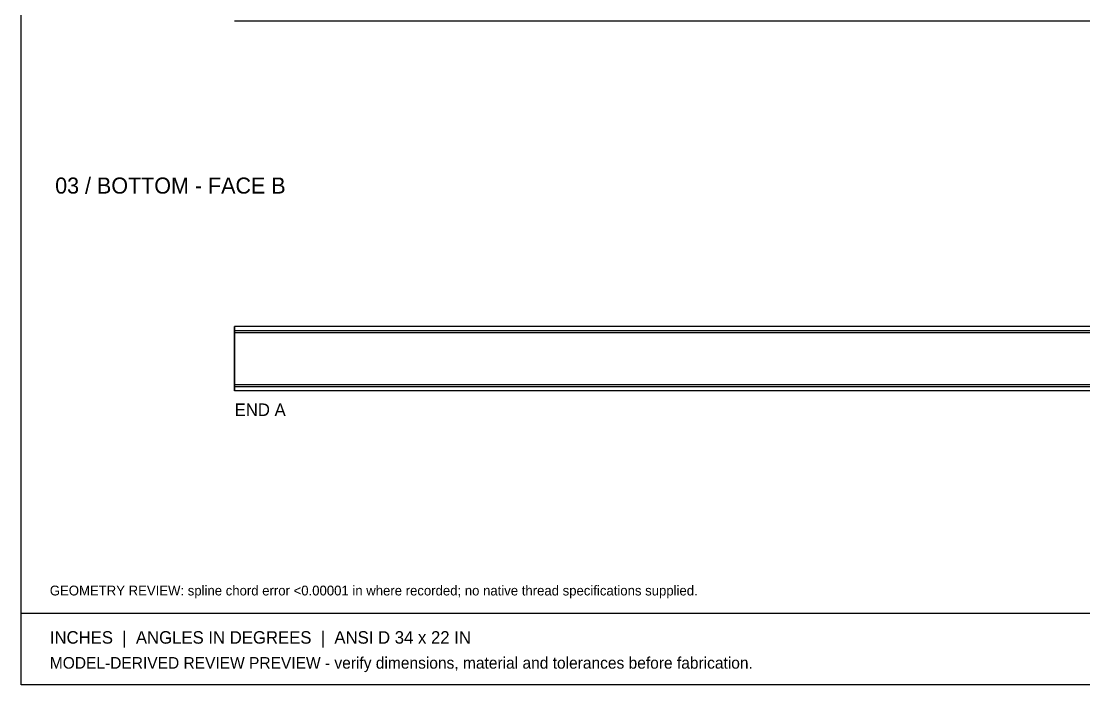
# Model space of a CAD drawing. Header units: inches. Extents: x 2 to 134, y 2 to 86.
# Drawn here: x 1.9 to 68, y 1.9 to 43.2 of the extents above; entities that cross this region are included whole.
import ezdxf

# ---------------------------------------------------------------- set-up
doc = ezdxf.new("R2010")
doc.units = ezdxf.units.IN
doc.header["$MEASUREMENT"] = 0

msp = doc.modelspace()

# ---------------------------------------------------------------- linework, layer by layer
at = {"layer": 'OUTLINE'}
for p, q in [((1.889, 1.889), (1.889, 86.111)), ((94.833, 43.167), (15.167, 43.167)), ((94.833, 43.167), (15.167, 43.167)), ((15.167, 24.166), (15.167, 24.167)), ((15.167, 24.167), (15.167, 24.167)), ((94.833, 24.167), (15.167, 24.167)), ((94.833, 24.167), (15.167, 24.167)), ((15.167, 24.167), (15.167, 24.167)), ((15.167, 24.167), (15.167, 24.166)), ((15.167, 24.165), (15.167, 24.166)), ((15.167, 24.166), (15.167, 24.166)), ((15.167, 24.166), (15.167, 24.166)), ((15.167, 24.166), (15.167, 24.165)), ((15.167, 24.164), (15.167, 24.165)), ((15.167, 24.165), (15.167, 24.164)), ((15.167, 24.163), (15.167, 24.164)), ((15.167, 24.164), (15.167, 24.163)), ((15.167, 24.161), (15.167, 24.163)), ((15.167, 24.163), (15.167, 24.161)), ((15.167, 24.159), (15.167, 24.161)), ((15.167, 24.161), (15.167, 24.159)), ((15.167, 24.158), (15.167, 24.159)), ((15.167, 24.159), (15.167, 24.158)), ((15.167, 24.155), (15.167, 24.158)), ((15.167, 24.158), (15.167, 24.155)), ((15.167, 24.153), (15.167, 24.155)), ((15.167, 24.155), (15.167, 24.153)), ((15.167, 24.151), (15.167, 24.153)), ((15.167, 24.153), (15.167, 24.151)), ((15.167, 24.148), (15.167, 24.151)), ((15.167, 24.151), (15.167, 24.148)), ((15.167, 24.145), (15.167, 24.148)), ((15.167, 24.148), (15.167, 24.145)), ((15.167, 24.142), (15.167, 24.145)), ((15.167, 24.145), (15.167, 24.142)), ((15.167, 24.138), (15.167, 24.142)), ((15.167, 24.142), (15.167, 24.138)), ((15.167, 24.134), (15.167, 24.138)), ((15.167, 24.138), (15.167, 24.134)), ((15.167, 24.131), (15.167, 24.134)), ((15.167, 24.134), (15.167, 24.131)), ((15.167, 24.127), (15.167, 24.131)), ((15.167, 24.131), (15.167, 24.127)), ((15.167, 24.122), (15.167, 24.127)), ((15.167, 24.127), (15.167, 24.122)), ((15.167, 24.118), (15.167, 24.122)), ((15.167, 24.122), (15.167, 24.118)), ((15.167, 24.113), (15.167, 24.118)), ((15.167, 24.118), (15.167, 24.113)), ((15.167, 24.108), (15.167, 24.113)), ((15.167, 24.113), (15.167, 24.108)), ((15.167, 24.103), (15.167, 24.108)), ((15.167, 24.108), (15.167, 24.103)), ((15.167, 24.098), (15.167, 24.103)), ((15.167, 24.103), (15.167, 24.098)), ((15.167, 24.093), (15.167, 24.098)), ((15.167, 24.098), (15.167, 24.093)), ((15.167, 24.087), (15.167, 24.093)), ((15.167, 24.093), (15.167, 24.087)), ((15.167, 24.082), (15.167, 24.087)), ((15.167, 24.087), (15.167, 24.082)), ((15.167, 24.076), (15.167, 24.082)), ((15.167, 24.082), (15.167, 24.076)), ((15.167, 24.07), (15.167, 24.076)), ((15.167, 24.076), (15.167, 24.07)), ((15.167, 24.063), (15.167, 24.07)), ((15.167, 24.07), (15.167, 24.063)), ((15.167, 24.057), (15.167, 24.063)), ((15.167, 24.063), (15.167, 24.057)), ((15.167, 24.05), (15.167, 24.057)), ((15.167, 24.057), (15.167, 24.05)), ((15.167, 24.044), (15.167, 24.05)), ((15.167, 24.05), (15.167, 24.044)), ((15.167, 24.037), (15.167, 24.044)), ((15.167, 24.044), (15.167, 24.037)), ((15.167, 24.03), (15.167, 24.037)), ((15.167, 24.037), (15.167, 24.03)), ((15.167, 24.022), (15.167, 24.03)), ((15.167, 24.03), (15.167, 24.022)), ((15.167, 24.015), (15.167, 24.022)), ((15.167, 24.022), (15.167, 24.015)), ((15.167, 24.008), (15.167, 24.015)), ((15.167, 24.015), (15.167, 24.008)), ((15.167, 24), (15.167, 24.008)), ((15.167, 24.008), (15.167, 24)), ((15.167, 23.992), (15.167, 24)), ((15.167, 24), (15.167, 23.992)), ((15.167, 23.984), (15.167, 23.992)), ((15.167, 23.992), (15.167, 23.984)), ((15.167, 23.977), (15.167, 23.984)), ((15.167, 23.984), (15.167, 23.977)), ((15.167, 23.968), (15.167, 23.977)), ((15.167, 23.977), (15.167, 23.968)), ((15.167, 23.96), (15.167, 23.968)), ((15.167, 23.968), (15.167, 23.96)), ((15.167, 23.952), (15.167, 23.96)), ((15.167, 23.96), (15.167, 23.952)), ((15.167, 23.944), (15.167, 23.952)), ((15.167, 23.952), (15.167, 23.944)), ((15.167, 23.935), (15.167, 23.944)), ((15.167, 23.944), (15.167, 23.935)), ((15.167, 23.927), (15.167, 23.935)), ((15.167, 23.935), (15.167, 23.927)), ((15.167, 23.918), (15.167, 23.927)), ((15.167, 23.927), (15.167, 23.918)), ((15.167, 23.909), (15.167, 23.918)), ((15.167, 23.918), (15.167, 23.909)), ((94.833, 23.917), (15.167, 23.917)), ((15.167, 23.916), (15.167, 23.917)), ((15.167, 23.917), (15.167, 23.917)), ((15.167, 23.917), (15.167, 23.917)), ((94.833, 23.917), (15.167, 23.917)), ((15.167, 23.917), (15.167, 23.917)), ((15.167, 23.917), (15.167, 23.917)), ((15.167, 23.917), (15.167, 23.916)), ((15.167, 23.915), (15.167, 23.916)), ((15.167, 23.916), (15.167, 23.916)), ((15.167, 23.916), (15.167, 23.916)), ((15.167, 23.916), (15.167, 23.916)), ((15.167, 23.916), (15.167, 23.916)), ((15.167, 23.916), (15.167, 23.915)), ((15.167, 23.914), (15.167, 23.915)), ((15.167, 23.915), (15.167, 23.915)), ((15.167, 23.915), (15.167, 23.915)), ((15.167, 23.915), (15.167, 23.914)), ((15.167, 23.913), (15.167, 23.914)), ((15.167, 23.914), (15.167, 23.914)), ((15.167, 23.914), (15.167, 23.914)), ((15.167, 23.914), (15.167, 23.913)), ((15.167, 23.912), (15.167, 23.913)), ((15.167, 23.913), (15.167, 23.912)), ((15.167, 23.911), (15.167, 23.912)), ((15.167, 23.912), (15.167, 23.911)), ((15.167, 23.91), (15.167, 23.911)), ((15.167, 23.911), (15.167, 23.91)), ((15.167, 23.909), (15.167, 23.91)), ((15.167, 23.91), (15.167, 23.909)), ((15.167, 23.901), (15.167, 23.909)), ((15.167, 23.908), (15.167, 23.909)), ((15.167, 23.909), (15.167, 23.901)), ((15.167, 23.909), (15.167, 23.908)), ((15.167, 23.907), (15.167, 23.908)), ((15.167, 23.908), (15.167, 23.907)), ((15.167, 23.906), (15.167, 23.907)), ((15.167, 23.907), (15.167, 23.906)), ((15.167, 23.905), (15.167, 23.906)), ((15.167, 23.906), (15.167, 23.905)), ((15.167, 23.903), (15.167, 23.905)), ((15.167, 23.905), (15.167, 23.903)), ((15.167, 23.902), (15.167, 23.903)), ((15.167, 23.903), (15.167, 23.902)), ((15.167, 23.9), (15.167, 23.902)), ((15.167, 23.902), (15.167, 23.9)), ((15.167, 23.892), (15.167, 23.901)), ((15.167, 23.901), (15.167, 23.892)), ((15.167, 23.899), (15.167, 23.9)), ((15.167, 23.9), (15.167, 23.899)), ((15.167, 23.897), (15.167, 23.899)), ((15.167, 23.899), (15.167, 23.897)), ((15.167, 23.896), (15.167, 23.897)), ((15.167, 23.897), (15.167, 23.896)), ((15.167, 23.894), (15.167, 23.896)), ((15.167, 23.896), (15.167, 23.894)), ((15.167, 23.892), (15.167, 23.894)), ((15.167, 23.894), (15.167, 23.892)), ((15.167, 23.883), (15.167, 23.892)), ((15.167, 23.89), (15.167, 23.892)), ((15.167, 23.892), (15.167, 23.883)), ((15.167, 23.892), (15.167, 23.89)), ((15.167, 23.888), (15.167, 23.89)), ((15.167, 23.89), (15.167, 23.888)), ((15.167, 23.886), (15.167, 23.888)), ((15.167, 23.888), (15.167, 23.886)), ((15.167, 23.884), (15.167, 23.886)), ((15.167, 23.886), (15.167, 23.884)), ((15.167, 23.882), (15.167, 23.884)), ((15.167, 23.884), (15.167, 23.882)), ((15.167, 23.874), (15.167, 23.883)), ((15.167, 23.883), (15.167, 23.874)), ((15.167, 23.88), (15.167, 23.882)), ((15.167, 23.882), (15.167, 23.88)), ((15.167, 23.878), (15.167, 23.88)), ((15.167, 23.88), (15.167, 23.878)), ((15.167, 23.876), (15.167, 23.878)), ((15.167, 23.878), (15.167, 23.876)), ((15.167, 23.873), (15.167, 23.876)), ((15.167, 23.876), (15.167, 23.873)), ((15.167, 23.865), (15.167, 23.874)), ((15.167, 23.874), (15.167, 23.865)), ((15.167, 23.871), (15.167, 23.873)), ((15.167, 23.873), (15.167, 23.871)), ((15.167, 23.869), (15.167, 23.871)), ((15.167, 23.871), (15.167, 23.869)), ((15.167, 23.866), (15.167, 23.869)), ((15.167, 23.869), (15.167, 23.866)), ((15.167, 23.864), (15.167, 23.866)), ((15.167, 23.866), (15.167, 23.864)), ((15.167, 23.856), (15.167, 23.865)), ((15.167, 23.865), (15.167, 23.856)), ((15.167, 23.861), (15.167, 23.864)), ((15.167, 23.864), (15.167, 23.861)), ((15.167, 23.859), (15.167, 23.861)), ((15.167, 23.861), (15.167, 23.859)), ((15.167, 23.856), (15.167, 23.859)), ((15.167, 23.859), (15.167, 23.856)), ((15.167, 23.847), (15.167, 23.856)), ((15.167, 23.853), (15.167, 23.856)), ((15.167, 23.856), (15.167, 23.847)), ((15.167, 23.856), (15.167, 23.853)), ((15.167, 23.851), (15.167, 23.853)), ((15.167, 23.853), (15.167, 23.851)), ((15.167, 23.848), (15.167, 23.851)), ((15.167, 23.851), (15.167, 23.848)), ((15.167, 23.845), (15.167, 23.848)), ((15.167, 23.848), (15.167, 23.845)), ((15.167, 23.838), (15.167, 23.847)), ((15.167, 23.847), (15.167, 23.838)), ((15.167, 23.842), (15.167, 23.845)), ((15.167, 23.845), (15.167, 23.842)), ((15.167, 23.84), (15.167, 23.842)), ((15.167, 23.842), (15.167, 23.84)), ((15.167, 23.837), (15.167, 23.84)), ((15.167, 23.84), (15.167, 23.837)), ((15.167, 23.828), (15.167, 23.838)), ((15.167, 23.838), (15.167, 23.828)), ((15.167, 23.834), (15.167, 23.837)), ((15.167, 23.837), (15.167, 23.834)), ((15.167, 23.831), (15.167, 23.834)), ((15.167, 23.834), (15.167, 23.831)), ((15.167, 23.828), (15.167, 23.831)), ((15.167, 23.831), (15.167, 23.828)), ((15.167, 23.819), (15.167, 23.828)), ((15.167, 23.825), (15.167, 23.828)), ((15.167, 23.828), (15.167, 23.819)), ((15.167, 23.828), (15.167, 23.825)), ((15.167, 23.822), (15.167, 23.825)), ((15.167, 23.825), (15.167, 23.822)), ((15.167, 23.819), (15.167, 23.822)), ((15.167, 23.822), (15.167, 23.819)), ((15.167, 23.81), (15.167, 23.819)), ((15.167, 23.816), (15.167, 23.819)), ((15.167, 23.819), (15.167, 23.81)), ((15.167, 23.819), (15.167, 23.816)), ((15.167, 23.813), (15.167, 23.816)), ((15.167, 23.816), (15.167, 23.813)), ((15.167, 23.81), (15.167, 23.813)), ((15.167, 23.813), (15.167, 23.81)), ((15.167, 23.801), (15.167, 23.81)), ((15.167, 23.807), (15.167, 23.81)), ((15.167, 23.81), (15.167, 23.801)), ((15.167, 23.81), (15.167, 23.807)), ((15.167, 23.804), (15.167, 23.807)), ((15.167, 23.807), (15.167, 23.804)), ((15.167, 23.801), (15.167, 23.804)), ((15.167, 23.804), (15.167, 23.801)), ((15.167, 23.792), (15.167, 23.801)), ((15.167, 23.798), (15.167, 23.801)), ((15.167, 23.801), (15.167, 23.792)), ((15.167, 23.801), (15.167, 23.798)), ((15.167, 23.795), (15.167, 23.798)), ((15.167, 23.798), (15.167, 23.795)), ((15.167, 23.792), (15.167, 23.795)), ((15.167, 23.795), (15.167, 23.792)), ((15.167, 23.792), (15.167, 20.542)), ((94.833, 23.792), (15.167, 23.792)), ((94.833, 23.792), (15.167, 23.792)), ((94.833, 23.792), (15.167, 23.792)), ((15.167, 20.542), (15.167, 23.792)), ((15.167, 23.792), (15.167, 20.542)), ((94.833, 23.792), (15.167, 23.792)), ((15.167, 20.542), (15.167, 23.792)), ((94.833, 20.542), (15.167, 20.542)), ((15.167, 20.542), (15.167, 20.532)), ((94.833, 20.542), (15.167, 20.542)), ((94.833, 20.542), (15.167, 20.542)), ((15.167, 20.539), (15.167, 20.542)), ((15.167, 20.542), (15.167, 20.539)), ((15.167, 20.532), (15.167, 20.542)), ((94.833, 20.542), (15.167, 20.542)), ((15.167, 20.536), (15.167, 20.539)), ((15.167, 20.539), (15.167, 20.536)), ((15.167, 20.532), (15.167, 20.536)), ((15.167, 20.536), (15.167, 20.532)), ((15.167, 20.532), (15.167, 20.523)), ((15.167, 20.529), (15.167, 20.532)), ((15.167, 20.532), (15.167, 20.529)), ((15.167, 20.523), (15.167, 20.532)), ((15.167, 20.526), (15.167, 20.529)), ((15.167, 20.529), (15.167, 20.526)), ((15.167, 20.523), (15.167, 20.526)), ((15.167, 20.526), (15.167, 20.523)), ((15.167, 20.523), (15.167, 20.514)), ((15.167, 20.52), (15.167, 20.523)), ((15.167, 20.523), (15.167, 20.52)), ((15.167, 20.514), (15.167, 20.523)), ((15.167, 20.517), (15.167, 20.52)), ((15.167, 20.52), (15.167, 20.517)), ((15.167, 20.514), (15.167, 20.517)), ((15.167, 20.517), (15.167, 20.514)), ((15.167, 20.514), (15.167, 20.505)), ((15.167, 20.511), (15.167, 20.514)), ((15.167, 20.514), (15.167, 20.511)), ((15.167, 20.505), (15.167, 20.514)), ((15.167, 20.508), (15.167, 20.511)), ((15.167, 20.511), (15.167, 20.508)), ((15.167, 20.505), (15.167, 20.508)), ((15.167, 20.508), (15.167, 20.505)), ((15.167, 20.505), (15.167, 20.496)), ((15.167, 20.502), (15.167, 20.505)), ((15.167, 20.505), (15.167, 20.502)), ((15.167, 20.496), (15.167, 20.505)), ((15.167, 20.5), (15.167, 20.502)), ((15.167, 20.502), (15.167, 20.5)), ((15.167, 20.497), (15.167, 20.5)), ((15.167, 20.5), (15.167, 20.497)), ((15.167, 20.494), (15.167, 20.497)), ((15.167, 20.497), (15.167, 20.494)), ((15.167, 20.496), (15.167, 20.487)), ((15.167, 20.487), (15.167, 20.496)), ((15.167, 20.491), (15.167, 20.494)), ((15.167, 20.494), (15.167, 20.491)), ((15.167, 20.488), (15.167, 20.491)), ((15.167, 20.491), (15.167, 20.488)), ((15.167, 20.485), (15.167, 20.488)), ((15.167, 20.488), (15.167, 20.485)), ((15.167, 20.487), (15.167, 20.478)), ((15.167, 20.478), (15.167, 20.487)), ((15.167, 20.483), (15.167, 20.485)), ((15.167, 20.485), (15.167, 20.483)), ((15.167, 20.48), (15.167, 20.483)), ((15.167, 20.483), (15.167, 20.48)), ((15.167, 20.477), (15.167, 20.48)), ((15.167, 20.48), (15.167, 20.477)), ((15.167, 20.478), (15.167, 20.469)), ((15.167, 20.469), (15.167, 20.478)), ((15.167, 20.475), (15.167, 20.477)), ((15.167, 20.477), (15.167, 20.475)), ((15.167, 20.472), (15.167, 20.475)), ((15.167, 20.475), (15.167, 20.472)), ((15.167, 20.47), (15.167, 20.472)), ((15.167, 20.472), (15.167, 20.47)), ((15.167, 20.467), (15.167, 20.47)), ((15.167, 20.47), (15.167, 20.467)), ((15.167, 20.469), (15.167, 20.46)), ((15.167, 20.46), (15.167, 20.469)), ((15.167, 20.465), (15.167, 20.467)), ((15.167, 20.467), (15.167, 20.465)), ((15.167, 20.462), (15.167, 20.465)), ((15.167, 20.465), (15.167, 20.462)), ((15.167, 20.46), (15.167, 20.462)), ((15.167, 20.462), (15.167, 20.46)), ((15.167, 20.46), (15.167, 20.451)), ((15.167, 20.458), (15.167, 20.46)), ((15.167, 20.46), (15.167, 20.458)), ((15.167, 20.451), (15.167, 20.46)), ((15.167, 20.455), (15.167, 20.458)), ((15.167, 20.458), (15.167, 20.455)), ((15.167, 20.453), (15.167, 20.455)), ((15.167, 20.455), (15.167, 20.453)), ((15.167, 20.451), (15.167, 20.453)), ((15.167, 20.453), (15.167, 20.451)), ((15.167, 20.451), (15.167, 20.442)), ((15.167, 20.449), (15.167, 20.451)), ((15.167, 20.451), (15.167, 20.449)), ((15.167, 20.442), (15.167, 20.451)), ((15.167, 20.447), (15.167, 20.449)), ((15.167, 20.449), (15.167, 20.447)), ((15.167, 20.445), (15.167, 20.447)), ((15.167, 20.447), (15.167, 20.445)), ((15.167, 20.443), (15.167, 20.445)), ((15.167, 20.445), (15.167, 20.443)), ((15.167, 20.441), (15.167, 20.443)), ((15.167, 20.443), (15.167, 20.441)), ((15.167, 20.442), (15.167, 20.433)), ((15.167, 20.433), (15.167, 20.442)), ((15.167, 20.439), (15.167, 20.441)), ((15.167, 20.441), (15.167, 20.439)), ((15.167, 20.438), (15.167, 20.439)), ((15.167, 20.439), (15.167, 20.438)), ((15.167, 20.436), (15.167, 20.438)), ((15.167, 20.438), (15.167, 20.436)), ((15.167, 20.434), (15.167, 20.436)), ((15.167, 20.436), (15.167, 20.434)), ((15.167, 20.433), (15.167, 20.434)), ((15.167, 20.434), (15.167, 20.433)), ((15.167, 20.433), (15.167, 20.424)), ((15.167, 20.431), (15.167, 20.433)), ((15.167, 20.433), (15.167, 20.431)), ((15.167, 20.424), (15.167, 20.433)), ((15.167, 20.43), (15.167, 20.431)), ((15.167, 20.431), (15.167, 20.43)), ((15.167, 20.429), (15.167, 20.43)), ((15.167, 20.43), (15.167, 20.429)), ((15.167, 20.427), (15.167, 20.429)), ((15.167, 20.429), (15.167, 20.427)), ((15.167, 20.426), (15.167, 20.427)), ((15.167, 20.427), (15.167, 20.426)), ((15.167, 20.425), (15.167, 20.426)), ((15.167, 20.426), (15.167, 20.425)), ((15.167, 20.424), (15.167, 20.425)), ((15.167, 20.425), (15.167, 20.424)), ((15.167, 20.424), (15.167, 20.415)), ((15.167, 20.423), (15.167, 20.424)), ((15.167, 20.424), (15.167, 20.423)), ((15.167, 20.415), (15.167, 20.424)), ((15.167, 20.422), (15.167, 20.423)), ((15.167, 20.423), (15.167, 20.422)), ((15.167, 20.421), (15.167, 20.422)), ((15.167, 20.422), (15.167, 20.421)), ((15.167, 20.42), (15.167, 20.421)), ((15.167, 20.421), (15.167, 20.42)), ((15.167, 20.419), (15.167, 20.42)), ((15.167, 20.42), (15.167, 20.42)), ((15.167, 20.42), (15.167, 20.42)), ((15.167, 20.42), (15.167, 20.419)), ((15.167, 20.418), (15.167, 20.419)), ((15.167, 20.419), (15.167, 20.419)), ((15.167, 20.419), (15.167, 20.419)), ((15.167, 20.419), (15.167, 20.418)), ((15.167, 20.417), (15.167, 20.418)), ((15.167, 20.418), (15.167, 20.418)), ((15.167, 20.418), (15.167, 20.418)), ((15.167, 20.418), (15.167, 20.417)), ((94.833, 20.417), (15.167, 20.417)), ((15.167, 20.417), (15.167, 20.417)), ((15.167, 20.417), (15.167, 20.417)), ((15.167, 20.417), (15.167, 20.417)), ((15.167, 20.417), (15.167, 20.417)), ((94.833, 20.417), (15.167, 20.417)), ((15.167, 20.417), (15.167, 20.417)), ((15.167, 20.417), (15.167, 20.417)), ((15.167, 20.417), (15.167, 20.417)), ((15.167, 20.417), (15.167, 20.417)), ((15.167, 20.415), (15.167, 20.407)), ((15.167, 20.407), (15.167, 20.415)), ((15.167, 20.407), (15.167, 20.398)), ((15.167, 20.398), (15.167, 20.407)), ((15.167, 20.398), (15.167, 20.39)), ((15.167, 20.39), (15.167, 20.398)), ((15.167, 20.39), (15.167, 20.381)), ((15.167, 20.381), (15.167, 20.39)), ((15.167, 20.381), (15.167, 20.373)), ((15.167, 20.373), (15.167, 20.381)), ((15.167, 20.373), (15.167, 20.365)), ((15.167, 20.365), (15.167, 20.373)), ((15.167, 20.365), (15.167, 20.357)), ((15.167, 20.357), (15.167, 20.365)), ((15.167, 20.357), (15.167, 20.349)), ((15.167, 20.349), (15.167, 20.357)), ((15.167, 20.349), (15.167, 20.341)), ((15.167, 20.341), (15.167, 20.349)), ((15.167, 20.341), (15.167, 20.333)), ((15.167, 20.333), (15.167, 20.341)), ((15.167, 20.333), (15.167, 20.326)), ((15.167, 20.326), (15.167, 20.333)), ((15.167, 20.326), (15.167, 20.318)), ((15.167, 20.318), (15.167, 20.326)), ((15.167, 20.318), (15.167, 20.311)), ((15.167, 20.311), (15.167, 20.318)), ((15.167, 20.311), (15.167, 20.304)), ((15.167, 20.304), (15.167, 20.311)), ((15.167, 20.304), (15.167, 20.297)), ((15.167, 20.297), (15.167, 20.304)), ((15.167, 20.297), (15.167, 20.29)), ((15.167, 20.29), (15.167, 20.297)), ((15.167, 20.29), (15.167, 20.283)), ((15.167, 20.283), (15.167, 20.29)), ((15.167, 20.283), (15.167, 20.277)), ((15.167, 20.277), (15.167, 20.283)), ((15.167, 20.277), (15.167, 20.27)), ((15.167, 20.27), (15.167, 20.277)), ((15.167, 20.27), (15.167, 20.264)), ((15.167, 20.264), (15.167, 20.27)), ((15.167, 20.264), (15.167, 20.258)), ((15.167, 20.258), (15.167, 20.264)), ((15.167, 20.258), (15.167, 20.252)), ((15.167, 20.252), (15.167, 20.258)), ((15.167, 20.252), (15.167, 20.246)), ((15.167, 20.246), (15.167, 20.252)), ((15.167, 20.246), (15.167, 20.24)), ((15.167, 20.24), (15.167, 20.246)), ((15.167, 20.24), (15.167, 20.235)), ((15.167, 20.235), (15.167, 20.24)), ((15.167, 20.235), (15.167, 20.23)), ((15.167, 20.23), (15.167, 20.235)), ((15.167, 20.23), (15.167, 20.225)), ((15.167, 20.225), (15.167, 20.23)), ((15.167, 20.225), (15.167, 20.22)), ((15.167, 20.22), (15.167, 20.225)), ((15.167, 20.22), (15.167, 20.215)), ((15.167, 20.215), (15.167, 20.22)), ((15.167, 20.215), (15.167, 20.211)), ((15.167, 20.211), (15.167, 20.215)), ((15.167, 20.211), (15.167, 20.207)), ((15.167, 20.207), (15.167, 20.211)), ((15.167, 20.207), (15.167, 20.203)), ((15.167, 20.203), (15.167, 20.207)), ((15.167, 20.203), (15.167, 20.199)), ((15.167, 20.199), (15.167, 20.203)), ((15.167, 20.199), (15.167, 20.195)), ((15.167, 20.195), (15.167, 20.199)), ((15.167, 20.195), (15.167, 20.192)), ((15.167, 20.192), (15.167, 20.195)), ((15.167, 20.192), (15.167, 20.189)), ((15.167, 20.189), (15.167, 20.192)), ((15.167, 20.189), (15.167, 20.186)), ((15.167, 20.186), (15.167, 20.189)), ((15.167, 20.186), (15.167, 20.183)), ((15.167, 20.183), (15.167, 20.186)), ((15.167, 20.183), (15.167, 20.18)), ((15.167, 20.18), (15.167, 20.183)), ((15.167, 20.18), (15.167, 20.178)), ((15.167, 20.178), (15.167, 20.18)), ((15.167, 20.178), (15.167, 20.176)), ((15.167, 20.176), (15.167, 20.178)), ((15.167, 20.176), (15.167, 20.174)), ((15.167, 20.174), (15.167, 20.176)), ((15.167, 20.174), (15.167, 20.172)), ((15.167, 20.172), (15.167, 20.174)), ((15.167, 20.172), (15.167, 20.171)), ((15.167, 20.171), (15.167, 20.172)), ((15.167, 20.171), (15.167, 20.169)), ((15.167, 20.169), (15.167, 20.171)), ((15.167, 20.169), (15.167, 20.168)), ((15.167, 20.168), (15.167, 20.169)), ((15.167, 20.168), (15.167, 20.168)), ((15.167, 20.168), (15.167, 20.167)), ((15.167, 20.167), (15.167, 20.168)), ((15.167, 20.168), (15.167, 20.168)), ((15.167, 20.167), (15.167, 20.167)), ((15.167, 20.167), (15.167, 20.167)), ((94.833, 20.167), (15.167, 20.167)), ((15.167, 20.167), (15.167, 20.167)), ((15.167, 20.167), (15.167, 20.167)), ((94.833, 20.167), (15.167, 20.167)), ((1.889, 6.333), (134.111, 6.333)), ((134.111, 1.889), (1.889, 1.889))]:
    msp.add_line(p, q, dxfattribs=at)

# ---------------------------------------------------------------- texts
at = {"layer": 'ANNOTATION'}
for s, height, p in [('03 / BOTTOM - FACE B', 1, (4, 32.444)), ('END A', 0.7778, (15.167, 18.611)), ('GEOMETRY REVIEW: spline chord error <0.00001 in where recorded; no native thread specifications supplied.', 0.611111, (3.667, 7.444)), ('INCHES  |  ANGLES IN DEGREES  |  ANSI D 34 x 22 IN', 0.77778, (3.667, 4.444)), ('MODEL-DERIVED REVIEW PREVIEW - verify dimensions, material and tolerances before fabrication.', 0.72222, (3.667, 2.889))]:
    msp.add_text(s, height=height, dxfattribs=at).set_placement(p)

doc.saveas('drawing.dxf')
